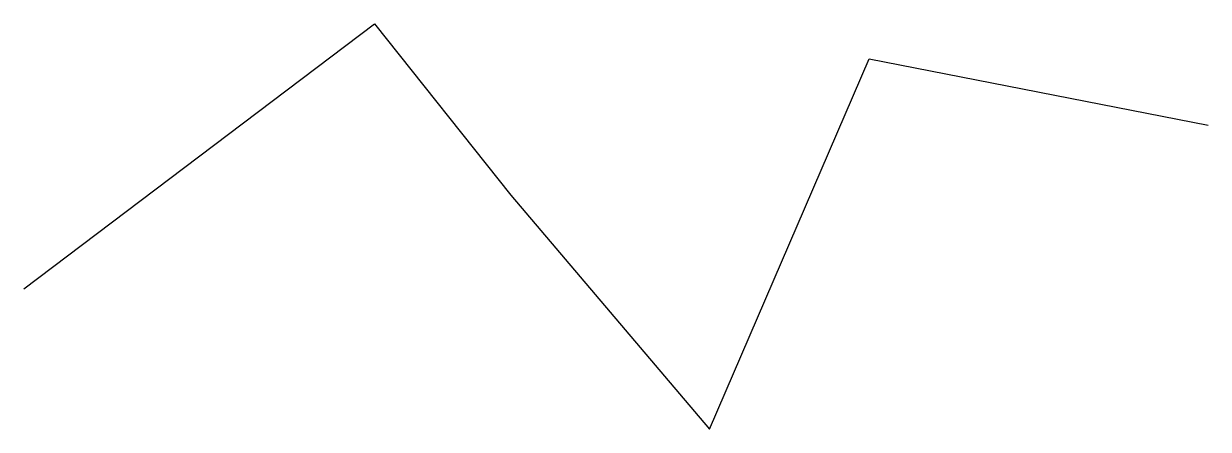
# Model space of a CAD drawing. Header units: millimetres. Extents: x -3.2 to 43.4, y -29.9 to -13.9.
import ezdxf

# ---------------------------------------------------------------- set-up
doc = ezdxf.new("R2010")
doc.units = ezdxf.units.MM
doc.layers.add('Default', color=18, linetype='Continuous', true_color=0x000000)

msp = doc.modelspace()

# ---------------------------------------------------------------- linework, layer by layer
at = {"layer": 'Default'}
msp.add_lwpolyline([(-3.196, -24.349), (10.605, -13.921), (15.973, -20.668), (23.793, -29.869), (30.081, -15.301), (43.422, -17.908)], dxfattribs=at)

doc.saveas('drawing.dxf')
